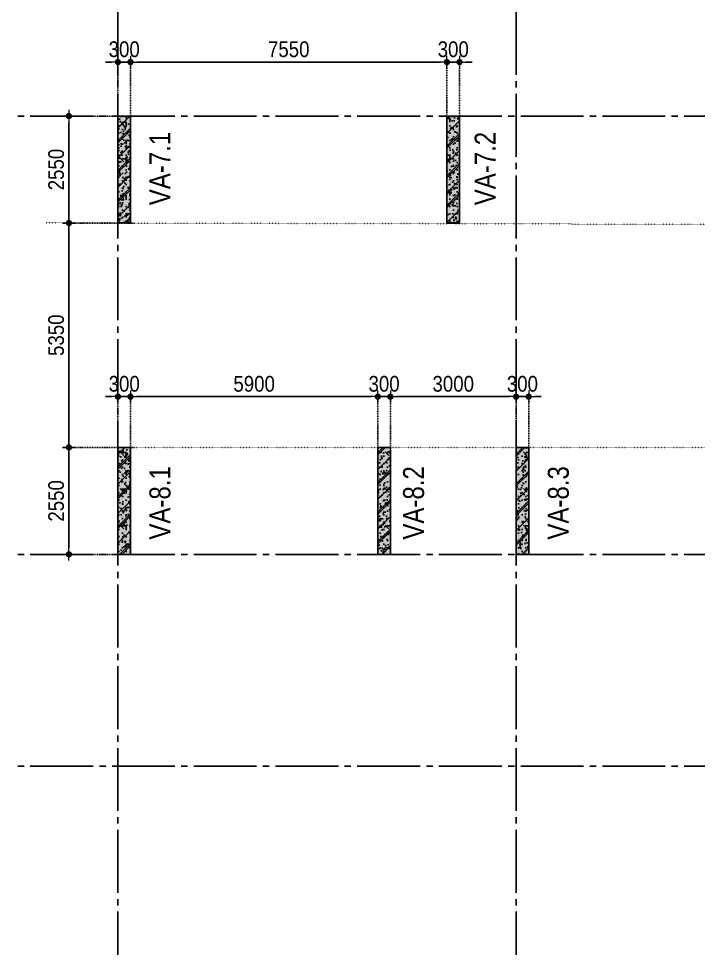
# Model space of a CAD drawing. Header units: millimetres. Extents: x -3973692 to -2843767, y 592734 to 838475.
# Drawn here: x -2922215 to -2905996, y 731186 to 753354 of the extents above; entities that cross this region are included whole.
import ezdxf
from ezdxf.enums import TextEntityAlignment as Align

# ---------------------------------------------------------------- set-up
doc = ezdxf.new("R2010")
doc.units = ezdxf.units.MM
doc.header["$MEASUREMENT"] = 0
doc.header["$PDMODE"] = 3
doc.header["$PDSIZE"] = -20
for name, pattern in [('CHG_XX_Luoi truc-Block A$0$MB_Luoi truc-150-TWA$0$Center101', [13, 10, -1, 1, -1]), ('DIVIDE2', [15.87499999999999, 6.349999999999998, -3.174999999999998, 0, -3.174999999999998, 0, -3.174999999999998]), ('DOT2', [0.125, 0, -0.125]), ('HIDDEN5', [2.8375, 1.25, -1.5875])]:
    doc.linetypes.add(name, pattern=pattern)
doc.layers.get('0').update_dxf_attribs({"lineweight": 9})
doc.layers.get('Defpoints').update_dxf_attribs({"color": 10, "lineweight": 0})
for name, color, linetype, lineweight in [("'S_General_Dim_1", 1, 'Continuous', 18), ("'S_General_Divide_3 Intermediate", 3, 'DIVIDE2', 40), ('CHG_XX_Cot_Block A-T8-15$0$DBAO', 3, 'Continuous', 13), ('TEXT', 7, 'Continuous', 15)]:
    doc.layers.add(name, color=color, linetype=linetype, lineweight=lineweight)
for name, color, linetype in [('CHG_XX_Cot_Block A-T8-15$0$mb_cot tang 14-17 twa$0$Concrete Hatch', 218, 'Continuous'), ('CHG_XX_Cot_Block A-T8-15$0$mb_cot tang 14-17 twa$0$Concrete Line', 6, 'Continuous'), ('CHG_XX_Cot_Block A-T8-15$0$mb_cot tang 14-17 twa$0$Concrete Solid', 216, 'Continuous'), ('CHG_XX_Luoi truc-Block A$0$MB_Luoi truc-150-TWA$0$Grid', 34, 'Continuous'), ('CHG_XX_Luoi truc-Block A$0$MB_Luoi truc-150-TWA$0$Grid Line', 251, 'CHG_XX_Luoi truc-Block A$0$MB_Luoi truc-150-TWA$0$Center101'), ('dim', 1, 'Continuous')]:
    doc.layers.add(name, color=color, linetype=linetype)
doc.styles.add('arial', font='arial.ttf', dxfattribs={"width": 0.85})
doc.styles.add('CHG_XX_Luoi truc-Block A$0$MB_Luoi truc-150-TWA$0$Grid A-F$0$VNI-HelveCB', font='')
doc.styles.add('TTP-HelCon', font='')
doc.styles.get('CHG_XX_Luoi truc-Block A$0$MB_Luoi truc-150-TWA$0$Grid A-F$0$VNI-HelveCB').set_extended_font_data('VNI-Helve-Condense', bold=True)
doc.styles.get('TTP-HelCon').set_extended_font_data('VNI-Helve-Condense')
doc.dimstyles.new('150', dxfattribs={"dimscale": 150, "dimtxt": 2.5, "dimasz": 1, "dimexe": 0, "dimexo": 0, "dimgap": 0.75, "dimtad": 1, "dimdec": 0, "dimzin": 9, "dimdsep": 46, "dimtxsty": 'arial', "dimblk1": 'DIMDOT', "dimblk2": 'DIMDOT', "dimsah": 1, "dimcen": 2, "dimdle": 3, "dimclre": 8, "dimclrt": 2, "dimadec": 0, "dimazin": 0, "dimtfac": 1, "dimtdec": 0, "dimtix": 1, "dimtmove": 2, "dimatfit": 3, "dimldrblk": 'DIMPIJL', "dimfxl": 1, "dimtvp": 1.8, "dimtolj": 1, "dimtzin": 0, "dimarcsym": 0})

# ---------------------------------------------------------------- blocks, each defined once
blk = doc.blocks.new('*U3016')
at = {"layer": 'CHG_XX_Luoi truc-Block A$0$MB_Luoi truc-150-TWA$0$Grid Line'}
blk.add_line((0, 0), (0, 467.0000000000001), dxfattribs=at)
at = {"layer": 'CHG_XX_Luoi truc-Block A$0$MB_Luoi truc-150-TWA$0$Grid', "lineweight": -2, "style": 'CHG_XX_Luoi truc-Block A$0$MB_Luoi truc-150-TWA$0$Grid A-F$0$VNI-HelveCB'}
for tag, p in [('GRIDSUB', (0, 476.0000000000001)), ('GRID', (0, -9))]:
    blk.add_attdef(tag, text='', height=5, dxfattribs=at).set_placement(p, align=Align.MIDDLE)
blk = doc.blocks.new('*U3014')
at = {"layer": 'CHG_XX_Luoi truc-Block A$0$MB_Luoi truc-150-TWA$0$Grid Line'}
blk.add_line((0, 0), (0, 404), dxfattribs=at)
at = {"layer": 'CHG_XX_Luoi truc-Block A$0$MB_Luoi truc-150-TWA$0$Grid', "lineweight": -2, "style": 'CHG_XX_Luoi truc-Block A$0$MB_Luoi truc-150-TWA$0$Grid A-F$0$VNI-HelveCB'}
for tag, p in [('GRIDSUB', (0, 413)), ('GRID', (0, -9))]:
    blk.add_attdef(tag, text='', height=5, dxfattribs=at).set_placement(p, align=Align.MIDDLE)
blk = doc.blocks.new('CHG_XX_Luoi truc-Block A')
at = {"layer": 'CHG_XX_Luoi truc-Block A$0$MB_Luoi truc-150-TWA$0$Grid', "xscale": 150, "yscale": 150, "zscale": 150}
for p in [(28650, 87440.67921933654), (38150, 87440.67921933654)]:
    blk.add_blockref('*U3016', p, dxfattribs=at)
at = {"layer": 'CHG_XX_Luoi truc-Block A$0$MB_Luoi truc-150-TWA$0$Grid', "xscale": -150, "yscale": 150, "zscale": 150, "rotation": 90}
for p in [(57309.50927037185, 141059.6356885452), (57309.50927037185, 130609.6356885452), (57309.50927037185, 125559.6356885452)]:
    blk.add_blockref('*U3014', p, dxfattribs=at)
blk = doc.blocks.new('*U3155')
at = {"layer": 'CHG_XX_Cot_Block A-T8-15$0$mb_cot tang 14-17 twa$0$Concrete Hatch'}
h = blk.add_hatch(dxfattribs=at)
h.set_pattern_fill('CONCRETE', color=256, scale=50, style=0, pattern_type=2)
h.set_pattern_definition([(45, (-400.0000000001164, -50.00000000000014), (-176.7766952966369, 176.7766952966369), []), (45, (-400.0000000001164, -1.4210854715202e-13), (-353.5533905932737, 353.5533905932738), []), (49.99999999999999, (-400.0000000001164, -50.00000000000014), (358.6300913003767, -31.37606749129755), [37.5, -412.5]), (355, (-400.0000000001164, -50.00000000000014), (-69.3756668065, 376.0960668500059), [30, -330]), (100.4514, (-370.1141600001165, -52.61467000000013), (289.2546908570108, 344.7197710304768), [31.870095, -350.571056]), (46.18420000000001, (-400.0000000001164, 49.99999999999986), (533.6205243128222, -82.75950716450905), [56.25, -618.75]), (96.6356, (-355.5316275001164, 43.10334649999984), (467.3313527743517, 487.0589354502209), [47.805144, -525.8565]), (351.1842, (-400.0000000001164, 49.99999999999986), (467.3309725668136, 487.0593004626623), [45, -495]), (21, (-350.0000000001164, 24.99999999999986), (298.4535260592309, -201.3094453326694), [37.5, -412.5]), (326.0000000000001, (-350.0000000001164, 24.99999999999986), (121.6576659607909, 362.5750225234265), [30, -330]), (71.4514, (-325.1288835001164, 8.224196999999862), (420.111314290745, 161.2652483549762), [31.870095, -350.571056]), (37.50000000000001, (-400.0000000001164, -50.00000000000014), (6.079927658645334, 166.4469269156558), [0, -326, 0, -335, 0, -331.25]), (7.499999999999999, (-400.0000000001164, -50.00000000000014), (131.5347687210743, 197.2058559411801), [0, -191, 0, -318.5, 0, -126.25]), (327.5, (-511.5000000001164, -50.00000000000014), (266.9112180862045, -11.2774358671899), [0, -125, 0, -390, 0, -517.5]), (317.5, (-561.5000000001164, -50.00000000000014), (291.5930846711931, 50.05249116615882), [0, -162.5, 0, -259, 0, -367.5]), (0, (-225.0000000001164, 124.9999999999999), (0, 875), [87.5, -787.5]), (0, (37.49999999988358, 299.9999999999999), (0, 875), [87.5, -787.5]), (0, (-137.5000000001164, 649.9999999999999), (0, 875), [87.5, -350, 87.5, -350]), (90, (-225.0000000001164, 124.9999999999999), (-875, 5.35782974626967e-14), [87.5, -787.5]), (90, (-137.5000000001164, 649.9999999999999), (-875, 5.35782974626967e-14), [87.5, -787.5]), (90, (124.9999999998836, 299.9999999999999), (-875, 5.35782974626967e-14), [87.5, -787.5]), (90, (299.9999999998836, 562.4999999999999), (-875, 5.35782974626967e-14), [87.5, -787.5]), (135, (-137.5000000001164, 124.9999999999999), (-875.016357447105, 8.881784197001252e-14), [123.76, -1113.7]), (135, (-50.00000000011642, 649.9999999999999), (-875.016357447105, 8.881784197001252e-14), [123.76, -1113.7]), (45, (37.49999999988358, 299.9999999999999), (8.881784197001252e-14, 875.016357447105), [123.76, -247.485, 123.76, -742.455]), (0, (-575.0000000001164, -50.00000000000014), (87.5, 87.5), [-175, 0])])
h.paths.add_polyline_path([(-1450.000000000116, 150), (-1450.000000000116, -150.0000000000001), (1100, -150.0000000000003), (1100, 150)])
at = {"layer": 'CHG_XX_Cot_Block A-T8-15$0$mb_cot tang 14-17 twa$0$Concrete Solid'}
blk.add_hatch(color=256, dxfattribs=at).paths.add_polyline_path([(-1450.000000000116, 150), (-1450.000000000116, -150.0000000000001), (1100, -150.0000000000003), (1100, 150)])
at = {"layer": 'CHG_XX_Cot_Block A-T8-15$0$mb_cot tang 14-17 twa$0$Concrete Line'}
blk.add_lwpolyline([(-1450.000000000116, 150), (-1450.000000000116, -150.0000000000001), (1100, -150.0000000000003), (1100, 150)], close=True, dxfattribs=at)
blk = doc.blocks.new('*U3154')
at = {"layer": 'CHG_XX_Cot_Block A-T8-15$0$mb_cot tang 14-17 twa$0$Concrete Hatch'}
h = blk.add_hatch(dxfattribs=at)
h.set_pattern_fill('CONCRETE', color=256, scale=50, style=0, pattern_type=2)
h.set_pattern_definition([(45, (-400.0000000001164, -249.9999999999998), (-176.7766952966369, 176.7766952966369), []), (45, (-400.0000000001164, -199.9999999999998), (-353.5533905932737, 353.5533905932738), []), (49.99999999999999, (-400.0000000001164, -249.9999999999998), (358.6300913003767, -31.37606749129755), [37.5, -412.5]), (355, (-400.0000000001164, -249.9999999999998), (-69.3756668065, 376.0960668500059), [30, -330]), (100.4514, (-370.1141600001165, -252.6146699999998), (289.2546908570108, 344.7197710304768), [31.870095, -350.571056]), (46.18420000000001, (-400.0000000001164, -149.9999999999998), (533.6205243128222, -82.75950716450905), [56.25, -618.75]), (96.6356, (-355.5316275001164, -156.8966534999998), (467.3313527743517, 487.0589354502209), [47.805144, -525.8565]), (351.1842, (-400.0000000001164, -149.9999999999998), (467.3309725668136, 487.0593004626623), [45, -495]), (21, (-350.0000000001164, -174.9999999999998), (298.4535260592309, -201.3094453326694), [37.5, -412.5]), (326.0000000000001, (-350.0000000001164, -174.9999999999998), (121.6576659607909, 362.5750225234265), [30, -330]), (71.4514, (-325.1288835001164, -191.7758029999998), (420.111314290745, 161.2652483549762), [31.870095, -350.571056]), (37.50000000000001, (-400.0000000001164, -249.9999999999998), (6.079927658645334, 166.4469269156558), [0, -326, 0, -335, 0, -331.25]), (7.499999999999999, (-400.0000000001164, -249.9999999999998), (131.5347687210743, 197.2058559411801), [0, -191, 0, -318.5, 0, -126.25]), (327.5, (-511.5000000001164, -249.9999999999998), (266.9112180862045, -11.2774358671899), [0, -125, 0, -390, 0, -517.5]), (317.5, (-561.5000000001164, -249.9999999999998), (291.5930846711931, 50.05249116615882), [0, -162.5, 0, -259, 0, -367.5]), (0, (-225.0000000001164, -74.99999999999976), (0, 875), [87.5, -787.5]), (0, (37.49999999988358, 100.0000000000002), (0, 875), [87.5, -787.5]), (0, (-137.5000000001164, 450.0000000000002), (0, 875), [87.5, -350, 87.5, -350]), (90, (-225.0000000001164, -74.99999999999976), (-875, 5.35782974626967e-14), [87.5, -787.5]), (90, (-137.5000000001164, 450.0000000000002), (-875, 5.35782974626967e-14), [87.5, -787.5]), (90, (124.9999999998836, 100.0000000000002), (-875, 5.35782974626967e-14), [87.5, -787.5]), (90, (299.9999999998836, 362.5000000000002), (-875, 5.35782974626967e-14), [87.5, -787.5]), (135, (-137.5000000001164, -74.99999999999976), (-875.016357447105, 8.881784197001252e-14), [123.76, -1113.7]), (135, (-50.00000000011642, 450.0000000000002), (-875.016357447105, 8.881784197001252e-14), [123.76, -1113.7]), (45, (37.49999999988358, 100.0000000000002), (8.881784197001252e-14, 875.016357447105), [123.76, -247.485, 123.76, -742.455]), (0, (-575.0000000001164, -249.9999999999998), (87.5, 87.5), [-175, 0])])
h.paths.add_polyline_path([(-1450.000000000116, 50.00000000000013), (-1450.000000000116, -249.9999999999999), (1100, -250), (1100, 50.00000000000013)])
at = {"layer": 'CHG_XX_Cot_Block A-T8-15$0$mb_cot tang 14-17 twa$0$Concrete Solid'}
blk.add_hatch(color=256, dxfattribs=at).paths.add_polyline_path([(-1450.000000000116, 50.00000000000013), (-1450.000000000116, -249.9999999999999), (1100, -250), (1100, 50.00000000000013)])
at = {"layer": 'CHG_XX_Cot_Block A-T8-15$0$mb_cot tang 14-17 twa$0$Concrete Line'}
blk.add_lwpolyline([(-1450.000000000116, 50.00000000000013), (-1450.000000000116, -249.9999999999999), (1100, -250), (1100, 50.00000000000013)], close=True, dxfattribs=at)
blk = doc.blocks.new('CHG_XX_Cot_Block A-T8-15')
at = {"layer": 'CHG_XX_Cot_Block A-T8-15$0$DBAO'}
blk.add_blockref('CHG_XX_Luoi truc-Block A', (8014952.261310224, 1085573.729690651), dxfattribs=at)
at = {"layer": 'CHG_XX_Cot_Block A-T8-15$0$mb_cot tang 14-17 twa$0$Concrete Line', "xscale": -1, "rotation": 90}
for name, p in [('*U3155', (8043752.261310224, 1225183.729690651)), ('*U3154', (8051502.261310332, 1225183.729690651)), ('*U3155', (8043752.261310224, 1217283.729690651)), ('*U3154', (8049852.261310224, 1217283.729690651)), ('*U3155', (8053252.261310224, 1217283.729690651))]:
    blk.add_blockref(name, p, dxfattribs=at)
blk = doc.blocks.new('DIMDOT')
for p, q in [((1, 0), (-1, 0)), ((0, -1), (0, 1))]:
    blk.add_line(p, q)
at = {"const_width": 0.5}
blk.add_lwpolyline([(-0.25, 0, 1), (0.25, 0, 1)], format="xyb", close=True, dxfattribs=at)
blk = doc.blocks.new('*D754')
at = {"layer": "'S_General_Dim_1", "color": 8, "linetype": 'HIDDEN5', "lineweight": -2, "transparency": 16777216}
for p, q in [((-2919445.198557197, 751030.6471381313), (-2921014.044271458, 751030.6471381313)), ((-2919445.198557197, 748480.6471404594), (-2921014.044271458, 748480.6471404594))]:
    blk.add_line(p, q, dxfattribs=at)
at = {"layer": "'S_General_Dim_1", "color": 0, "lineweight": -2, "transparency": 16777216}
blk.add_line((-2921014.044271458, 750880.6471381313), (-2921014.044271458, 748630.6471404594), dxfattribs=at)
at = {"layer": 'Defpoints', "color": 0, "transparency": 16777216}
for p in [(-2919445.198557197, 751030.6471381313), (-2921014.044271458, 748480.6471404594), (-2919445.198557197, 748480.6471404594)]:
    blk.add_point(p, dxfattribs=at)
at = {"layer": "'S_General_Dim_1", "color": 0, "lineweight": -2, "transparency": 16777216, "xscale": 150, "yscale": 150, "zscale": 150}
for p, rotation in [((-2921014.044271458, 751030.6471381313), 90), ((-2921014.044271458, 748480.6471404594), 270)]:
    blk.add_blockref('DIMDOT', p, dxfattribs=dict(at, rotation=rotation))
at = {"layer": "'S_General_Dim_1", "color": 2, "transparency": 16777216, "insert": (-2921318.009141853, 749755.6471392962), "char_height": 375, "attachment_point": 5, "rotation": 90, "style": 'arial'}
blk.add_mtext('\\A1;2550', dxfattribs=at)
blk = doc.blocks.new('DIMPIJL')
at = {"linetype": 'ByBlock'}
blk.add_solid([(-2.5, 0.4166666666666686), (-2.5, -0.4166666666666686), (0, 0)], dxfattribs=at)
blk = doc.blocks.new('*D755')
at = {"layer": "'S_General_Dim_1", "color": 8, "linetype": 'HIDDEN5', "lineweight": -2, "transparency": 16777216}
for p, q in [((-2919445.198557197, 748480.6471404594), (-2921014.04427146, 748480.6471404594)), ((-2919445.198556937, 743130.647135208), (-2921014.04427146, 743130.647135208))]:
    blk.add_line(p, q, dxfattribs=at)
at = {"layer": "'S_General_Dim_1", "color": 0, "lineweight": -2, "transparency": 16777216}
blk.add_line((-2921014.04427146, 748330.6471404594), (-2921014.04427146, 743280.647135208), dxfattribs=at)
at = {"layer": 'Defpoints', "color": 0, "transparency": 16777216}
for p in [(-2919445.198557197, 748480.6471404594), (-2921014.04427146, 743130.647135208), (-2919445.198556937, 743130.647135208)]:
    blk.add_point(p, dxfattribs=at)
at = {"layer": "'S_General_Dim_1", "color": 0, "lineweight": -2, "transparency": 16777216, "xscale": 150, "yscale": 150, "zscale": 150}
for p, rotation in [((-2921014.04427146, 748480.6471404594), 90), ((-2921014.04427146, 743130.647135208), 270)]:
    blk.add_blockref('DIMDOT', p, dxfattribs=dict(at, rotation=rotation))
at = {"layer": "'S_General_Dim_1", "color": 2, "transparency": 16777216, "insert": (-2921318.1370409, 745805.6471378345), "char_height": 375, "attachment_point": 5, "rotation": 90, "style": 'arial'}
blk.add_mtext('\\A1;5350', dxfattribs=at)
blk = doc.blocks.new('*D756')
at = {"layer": "'S_General_Dim_1", "color": 8, "linetype": 'HIDDEN5', "lineweight": -2, "transparency": 16777216}
for p, q in [((-2919445.198556937, 743130.647135208), (-2921014.044271462, 743130.647135208)), ((-2919445.198556937, 740580.647135208), (-2921014.044271462, 740580.647135208))]:
    blk.add_line(p, q, dxfattribs=at)
at = {"layer": "'S_General_Dim_1", "color": 0, "lineweight": -2, "transparency": 16777216}
blk.add_line((-2921014.044271462, 742980.647135208), (-2921014.044271462, 740730.647135208), dxfattribs=at)
at = {"layer": 'Defpoints', "color": 0, "transparency": 16777216}
for p in [(-2919445.198556937, 743130.647135208), (-2921014.044271462, 740580.647135208), (-2919445.198556937, 740580.647135208)]:
    blk.add_point(p, dxfattribs=at)
at = {"layer": "'S_General_Dim_1", "color": 0, "lineweight": -2, "transparency": 16777216, "xscale": 150, "yscale": 150, "zscale": 150}
for p, rotation in [((-2921014.044271462, 743130.647135208), 90), ((-2921014.044271462, 740580.647135208), 270)]:
    blk.add_blockref('DIMDOT', p, dxfattribs=dict(at, rotation=rotation))
at = {"layer": "'S_General_Dim_1", "color": 2, "transparency": 16777216, "insert": (-2921318.009141857, 741855.6471352088), "char_height": 375, "attachment_point": 5, "rotation": 90, "style": 'arial'}
blk.add_mtext('\\A1;2550', dxfattribs=at)
blk = doc.blocks.new('*D757')
at = {"layer": "'S_General_Dim_1", "color": 0, "lineweight": -2, "transparency": 16777216}
for p, q in [((-2919995.198556936, 752317.6736616188), (-2920145.198556936, 752317.6736616188)), ((-2919845.198556936, 752317.6736616188), (-2919545.198556936, 752317.6736616188)), ((-2919395.198556936, 752317.6736616188), (-2919245.198556936, 752317.6736616188))]:
    blk.add_line(p, q, dxfattribs=at)
at = {"layer": "'S_General_Dim_1", "color": 8, "linetype": 'HIDDEN5', "lineweight": -2, "transparency": 16777216}
for p, q in [((-2919845.198556936, 751030.6471404592), (-2919845.198556936, 752317.6736616188)), ((-2919545.198556936, 751030.6471381313), (-2919545.198556936, 752317.6736616188))]:
    blk.add_line(p, q, dxfattribs=at)
at = {"layer": 'Defpoints', "color": 0, "transparency": 16777216}
for p in [(-2919545.198556936, 752317.6736616188), (-2919845.198556936, 751030.6471404592), (-2919545.198556936, 751030.6471381313)]:
    blk.add_point(p, dxfattribs=at)
at = {"layer": "'S_General_Dim_1", "color": 0, "lineweight": -2, "transparency": 16777216, "xscale": 150, "yscale": 150, "zscale": 150}
blk.add_blockref('DIMDOT', (-2919845.198556936, 752317.6736616188), dxfattribs=at)
at = {"layer": "'S_General_Dim_1", "color": 0, "lineweight": -2, "transparency": 16777216, "xscale": 150, "yscale": 150, "zscale": 150, "rotation": 180}
blk.add_blockref('DIMDOT', (-2919545.198556936, 752317.6736616188), dxfattribs=at)
at = {"layer": "'S_General_Dim_1", "color": 2, "transparency": 16777216, "insert": (-2919695.198556936, 752621.7664310595), "char_height": 375, "attachment_point": 5, "style": 'arial'}
blk.add_mtext('\\A1;300', dxfattribs=at)
blk = doc.blocks.new('*D758')
at = {"layer": "'S_General_Dim_1", "color": 8, "linetype": 'HIDDEN5', "lineweight": -2, "transparency": 16777216}
for p, q in [((-2919545.198556936, 751030.6471381313), (-2919545.198556936, 752317.6736616188)), ((-2911995.198556829, 751031.0114495863), (-2911995.198556829, 752317.6736616188))]:
    blk.add_line(p, q, dxfattribs=at)
at = {"layer": "'S_General_Dim_1", "color": 0, "lineweight": -2, "transparency": 16777216}
blk.add_line((-2919395.198556936, 752317.6736616188), (-2912145.198556829, 752317.6736616188), dxfattribs=at)
at = {"layer": 'Defpoints', "color": 0, "transparency": 16777216}
for p in [(-2911995.198556829, 752317.6736616188), (-2919545.198556936, 751030.6471381313), (-2911995.198556829, 751031.0114495863)]:
    blk.add_point(p, dxfattribs=at)
at = {"layer": "'S_General_Dim_1", "color": 0, "lineweight": -2, "transparency": 16777216, "xscale": 150, "yscale": 150, "zscale": 150, "rotation": 180}
blk.add_blockref('DIMDOT', (-2919545.198556936, 752317.6736616188), dxfattribs=at)
at = {"layer": "'S_General_Dim_1", "color": 0, "lineweight": -2, "transparency": 16777216, "xscale": 150, "yscale": 150, "zscale": 150}
blk.add_blockref('DIMDOT', (-2911995.198556829, 752317.6736616188), dxfattribs=at)
at = {"layer": "'S_General_Dim_1", "color": 2, "transparency": 16777216, "insert": (-2915770.198556883, 752621.6385320144), "char_height": 375, "attachment_point": 5, "style": 'arial'}
blk.add_mtext('\\A1;7550', dxfattribs=at)
blk = doc.blocks.new('*D759')
at = {"layer": "'S_General_Dim_1", "color": 0, "lineweight": -2, "transparency": 16777216}
for p, q in [((-2912145.198556829, 752317.6736616188), (-2912295.198556829, 752317.6736616188)), ((-2911995.198556829, 752317.6736616188), (-2911695.198556829, 752317.6736616188)), ((-2911545.198556829, 752317.6736616188), (-2911395.198556829, 752317.6736616188))]:
    blk.add_line(p, q, dxfattribs=at)
at = {"layer": "'S_General_Dim_1", "color": 8, "linetype": 'HIDDEN5', "lineweight": -2, "transparency": 16777216}
for p, q in [((-2911995.198556829, 751031.0114495863), (-2911995.198556829, 752317.6736616188)), ((-2911695.198556829, 751030.6471381313), (-2911695.198556829, 752317.6736616188))]:
    blk.add_line(p, q, dxfattribs=at)
at = {"layer": 'Defpoints', "color": 0, "transparency": 16777216}
for p in [(-2911695.198556829, 752317.6736616188), (-2911995.198556829, 751031.0114495863), (-2911695.198556829, 751030.6471381313)]:
    blk.add_point(p, dxfattribs=at)
at = {"layer": "'S_General_Dim_1", "color": 0, "lineweight": -2, "transparency": 16777216, "xscale": 150, "yscale": 150, "zscale": 150}
blk.add_blockref('DIMDOT', (-2911995.198556829, 752317.6736616188), dxfattribs=at)
at = {"layer": "'S_General_Dim_1", "color": 0, "lineweight": -2, "transparency": 16777216, "xscale": 150, "yscale": 150, "zscale": 150, "rotation": 180}
blk.add_blockref('DIMDOT', (-2911695.198556829, 752317.6736616188), dxfattribs=at)
at = {"layer": "'S_General_Dim_1", "color": 2, "transparency": 16777216, "insert": (-2911845.198556829, 752621.7664310595), "char_height": 375, "attachment_point": 5, "style": 'arial'}
blk.add_mtext('\\A1;300', dxfattribs=at)
blk = doc.blocks.new('*D764')
at = {"layer": "'S_General_Dim_1", "color": 0, "lineweight": -2, "transparency": 16777216}
for p, q in [((-2919995.198556936, 744340.5080203179), (-2920145.198556936, 744340.5080203179)), ((-2919845.198556936, 744340.5080203179), (-2919545.198556936, 744340.5080203179)), ((-2919395.198556936, 744340.5080203179), (-2919245.198556936, 744340.5080203179))]:
    blk.add_line(p, q, dxfattribs=at)
at = {"layer": "'S_General_Dim_1", "color": 8, "linetype": 'HIDDEN5', "lineweight": -2, "transparency": 16777216}
for p, q in [((-2919845.198556936, 743130.647135208), (-2919845.198556936, 744340.5080203179)), ((-2919545.198556936, 743130.6471352078), (-2919545.198556936, 744340.5080203179))]:
    blk.add_line(p, q, dxfattribs=at)
at = {"layer": 'Defpoints', "color": 0, "transparency": 16777216}
for p in [(-2919545.198556936, 744340.5080203179), (-2919845.198556936, 743130.647135208), (-2919545.198556936, 743130.6471352078)]:
    blk.add_point(p, dxfattribs=at)
at = {"layer": "'S_General_Dim_1", "color": 0, "lineweight": -2, "transparency": 16777216, "xscale": 150, "yscale": 150, "zscale": 150}
blk.add_blockref('DIMDOT', (-2919845.198556936, 744340.5080203179), dxfattribs=at)
at = {"layer": "'S_General_Dim_1", "color": 0, "lineweight": -2, "transparency": 16777216, "xscale": 150, "yscale": 150, "zscale": 150, "rotation": 180}
blk.add_blockref('DIMDOT', (-2919545.198556936, 744340.5080203179), dxfattribs=at)
at = {"layer": "'S_General_Dim_1", "color": 2, "transparency": 16777216, "insert": (-2919695.198556936, 744644.6007897585), "char_height": 375, "attachment_point": 5, "style": 'arial'}
blk.add_mtext('\\A1;300', dxfattribs=at)
blk = doc.blocks.new('*D765')
at = {"layer": "'S_General_Dim_1", "color": 8, "linetype": 'HIDDEN5', "lineweight": -2, "transparency": 16777216}
for p, q in [((-2919545.198556936, 743130.6471352078), (-2919545.198556936, 744340.5080203179)), ((-2913645.198556936, 743130.6471351439), (-2913645.198556936, 744340.5080203179))]:
    blk.add_line(p, q, dxfattribs=at)
at = {"layer": "'S_General_Dim_1", "color": 0, "lineweight": -2, "transparency": 16777216}
blk.add_line((-2919395.198556936, 744340.5080203179), (-2913795.198556936, 744340.5080203179), dxfattribs=at)
at = {"layer": 'Defpoints', "color": 0, "transparency": 16777216}
for p in [(-2913645.198556936, 744340.5080203179), (-2919545.198556936, 743130.6471352078), (-2913645.198556936, 743130.6471351439)]:
    blk.add_point(p, dxfattribs=at)
at = {"layer": "'S_General_Dim_1", "color": 0, "lineweight": -2, "transparency": 16777216, "xscale": 150, "yscale": 150, "zscale": 150, "rotation": 180}
blk.add_blockref('DIMDOT', (-2919545.198556936, 744340.5080203179), dxfattribs=at)
at = {"layer": "'S_General_Dim_1", "color": 0, "lineweight": -2, "transparency": 16777216, "xscale": 150, "yscale": 150, "zscale": 150}
blk.add_blockref('DIMDOT', (-2913645.198556936, 744340.5080203179), dxfattribs=at)
at = {"layer": "'S_General_Dim_1", "color": 2, "transparency": 16777216, "insert": (-2916595.198556936, 744644.4728907135), "char_height": 375, "attachment_point": 5, "style": 'arial'}
blk.add_mtext('\\A1;5900', dxfattribs=at)
blk = doc.blocks.new('*D766')
at = {"layer": "'S_General_Dim_1", "color": 0, "lineweight": -2, "transparency": 16777216}
for p, q in [((-2913795.198556936, 744340.5080203179), (-2913945.198556936, 744340.5080203179)), ((-2913645.198556936, 744340.5080203179), (-2913345.198556829, 744340.5080203179)), ((-2913195.198556829, 744340.5080203179), (-2913045.198556829, 744340.5080203179))]:
    blk.add_line(p, q, dxfattribs=at)
at = {"layer": "'S_General_Dim_1", "color": 8, "linetype": 'HIDDEN5', "lineweight": -2, "transparency": 16777216}
for p, q in [((-2913645.198556936, 743130.6471351439), (-2913645.198556936, 744340.5080203179)), ((-2913345.198556829, 743130.6471351439), (-2913345.198556829, 744340.5080203179))]:
    blk.add_line(p, q, dxfattribs=at)
at = {"layer": 'Defpoints', "color": 0, "transparency": 16777216}
for p in [(-2913345.198556829, 744340.5080203179), (-2913645.198556936, 743130.6471351439), (-2913345.198556829, 743130.6471351439)]:
    blk.add_point(p, dxfattribs=at)
at = {"layer": "'S_General_Dim_1", "color": 0, "lineweight": -2, "transparency": 16777216, "xscale": 150, "yscale": 150, "zscale": 150}
blk.add_blockref('DIMDOT', (-2913645.198556936, 744340.5080203179), dxfattribs=at)
at = {"layer": "'S_General_Dim_1", "color": 0, "lineweight": -2, "transparency": 16777216, "xscale": 150, "yscale": 150, "zscale": 150, "rotation": 180}
blk.add_blockref('DIMDOT', (-2913345.198556829, 744340.5080203179), dxfattribs=at)
at = {"layer": "'S_General_Dim_1", "color": 2, "transparency": 16777216, "insert": (-2913495.198556883, 744644.6007897585), "char_height": 375, "attachment_point": 5, "style": 'arial'}
blk.add_mtext('\\A1;300', dxfattribs=at)
blk = doc.blocks.new('*D767')
at = {"layer": "'S_General_Dim_1", "color": 8, "linetype": 'HIDDEN5', "lineweight": -2, "transparency": 16777216}
for p, q in [((-2913345.198556829, 743130.6471351439), (-2913345.198556829, 744340.5080203179)), ((-2910345.198556936, 743130.8022303071), (-2910345.198556936, 744340.5080203179))]:
    blk.add_line(p, q, dxfattribs=at)
at = {"layer": "'S_General_Dim_1", "color": 0, "lineweight": -2, "transparency": 16777216}
blk.add_line((-2913195.198556829, 744340.5080203179), (-2910495.198556936, 744340.5080203179), dxfattribs=at)
at = {"layer": 'Defpoints', "color": 0, "transparency": 16777216}
for p in [(-2910345.198556936, 744340.5080203179), (-2913345.198556829, 743130.6471351439), (-2910345.198556936, 743130.8022303071)]:
    blk.add_point(p, dxfattribs=at)
at = {"layer": "'S_General_Dim_1", "color": 0, "lineweight": -2, "transparency": 16777216, "xscale": 150, "yscale": 150, "zscale": 150, "rotation": 180}
blk.add_blockref('DIMDOT', (-2913345.198556829, 744340.5080203179), dxfattribs=at)
at = {"layer": "'S_General_Dim_1", "color": 0, "lineweight": -2, "transparency": 16777216, "xscale": 150, "yscale": 150, "zscale": 150}
blk.add_blockref('DIMDOT', (-2910345.198556936, 744340.5080203179), dxfattribs=at)
at = {"layer": "'S_General_Dim_1", "color": 2, "transparency": 16777216, "insert": (-2911845.198556883, 744644.6007897585), "char_height": 375, "attachment_point": 5, "style": 'arial'}
blk.add_mtext('\\A1;3000', dxfattribs=at)
blk = doc.blocks.new('*D768')
at = {"layer": "'S_General_Dim_1", "color": 0, "lineweight": -2, "transparency": 16777216}
for p, q in [((-2910495.198556936, 744340.5080203179), (-2910645.198556936, 744340.5080203179)), ((-2910345.198556936, 744340.5080203179), (-2910045.198556936, 744340.5080203179)), ((-2909895.198556936, 744340.5080203179), (-2909745.198556936, 744340.5080203179))]:
    blk.add_line(p, q, dxfattribs=at)
at = {"layer": "'S_General_Dim_1", "color": 8, "linetype": 'HIDDEN5', "lineweight": -2, "transparency": 16777216}
for p, q in [((-2910345.198556936, 743130.8022303071), (-2910345.198556936, 744340.5080203179)), ((-2910045.198556936, 743130.7402881751), (-2910045.198556936, 744340.5080203179))]:
    blk.add_line(p, q, dxfattribs=at)
at = {"layer": 'Defpoints', "color": 0, "transparency": 16777216}
for p in [(-2910045.198556936, 744340.5080203179), (-2910345.198556936, 743130.8022303071), (-2910045.198556936, 743130.7402881751)]:
    blk.add_point(p, dxfattribs=at)
at = {"layer": "'S_General_Dim_1", "color": 0, "lineweight": -2, "transparency": 16777216, "xscale": 150, "yscale": 150, "zscale": 150}
blk.add_blockref('DIMDOT', (-2910345.198556936, 744340.5080203179), dxfattribs=at)
at = {"layer": "'S_General_Dim_1", "color": 0, "lineweight": -2, "transparency": 16777216, "xscale": 150, "yscale": 150, "zscale": 150, "rotation": 180}
blk.add_blockref('DIMDOT', (-2910045.198556936, 744340.5080203179), dxfattribs=at)
at = {"layer": "'S_General_Dim_1", "color": 2, "transparency": 16777216, "insert": (-2910195.198556936, 744644.6007897585), "char_height": 375, "attachment_point": 5, "style": 'arial'}
blk.add_mtext('\\A1;300', dxfattribs=at)
blk = doc.blocks.new('a')
at = {"layer": 'TEXT', "color": 3, "style": 'TTP-HelCon'}
for s, p in [('VA-7.1', (29902.09709430858, -13317.10082885297)), ('VA-7.2', (37660.79959430918, -13317.10082885297)), ('VA-8.1', (29902.09709430858, -21289.12132885307)), ('VA-8.2', (35953.8000943088, -21289.12132885307)), ('VA-8.3', (39406.12659430876, -21289.12132885307))]:
    blk.add_text(s, height=500, rotation=90, dxfattribs=at).set_placement(p)

msp = doc.modelspace()

# ---------------------------------------------------------------- linework, layer by layer
at = {"layer": 'dim', "linetype": 'DOT2', "ltscale": 10}
for p, q in [((-2921560.096309186, 748485.4211757301), (-2903795.198258327, 748445.3198281362)), ((-2919445.198556936, 743130.647135208), (-2903795.198258067, 743130.8022249913))]:
    msp.add_line(p, q, dxfattribs=at)

# ---------------------------------------------------------------- block references
at = {"layer": "'S_General_Divide_3 Intermediate"}
msp.add_blockref('CHG_XX_Cot_Block A-T8-15', (-10963447.45986716, -475602.7182410646), dxfattribs=at)
at = {"layer": 'TEXT'}
msp.add_blockref('a', (-2948495.198556936, 762221.0114495861), dxfattribs=at)

# ---------------------------------------------------------------- dimensions: what is measured, and where the dimension line sits
at = {"layer": "'S_General_Dim_1"}
for base, p1, p2, picture, middle in [((-2919545.198556936, 752317.6736616188), (-2919845.198556936, 751030.6471404592), (-2919545.198556936, 751030.6471381313), '*D757', (-2919695.198556936, 752621.7664310595)), ((-2911995.198556829, 752317.6736616188), (-2919545.198556936, 751030.6471381313), (-2911995.198556829, 751031.0114495863), '*D758', (-2915770.198556883, 752621.6385320144)), ((-2911695.198556829, 752317.6736616188), (-2911995.198556829, 751031.0114495863), (-2911695.198556829, 751030.6471381313), '*D759', (-2911845.198556829, 752621.7664310595)), ((-2919545.198556936, 744340.5080203179), (-2919845.198556936, 743130.647135208), (-2919545.198556936, 743130.6471352078), '*D764', (-2919695.198556936, 744644.6007897585)), ((-2913645.198556936, 744340.5080203179), (-2919545.198556936, 743130.6471352078), (-2913645.198556936, 743130.6471351439), '*D765', (-2916595.198556936, 744644.4728907135)), ((-2913345.198556829, 744340.5080203179), (-2913645.198556936, 743130.6471351439), (-2913345.198556829, 743130.6471351439), '*D766', (-2913495.198556883, 744644.6007897585)), ((-2910345.198556936, 744340.5080203179), (-2913345.198556829, 743130.6471351439), (-2910345.198556936, 743130.8022303071), '*D767', (-2911845.198556883, 744644.6007897585)), ((-2910045.198556936, 744340.5080203179), (-2910345.198556936, 743130.8022303071), (-2910045.198556936, 743130.7402881751), '*D768', (-2910195.198556936, 744644.6007897585))]:
    dim = msp.add_linear_dim(base=base, p1=p1, p2=p2, dimstyle='150', dxfattribs=at)
    dim.commit()
    dim.dimension.update_dxf_attribs({"geometry": picture, "text_midpoint": middle})
for base, p1, p2, picture, middle in [((-2921014.044271458, 748480.6471404594), (-2919445.198557196, 751030.6471381311), (-2919445.198557196, 748480.6471404592), '*D754', (-2921318.009141853, 749755.6471392962)), ((-2921014.04427146, 743130.647135208), (-2919445.198557196, 748480.6471404592), (-2919445.198556936, 743130.6471352078), '*D755', (-2921318.1370409, 745805.6471378345)), ((-2921014.044271462, 740580.647135208), (-2919445.198556936, 743130.6471352078), (-2919445.198556936, 740580.6471352078), '*D756', (-2921318.009141857, 741855.6471352088))]:
    dim = msp.add_linear_dim(base=base, p1=p1, p2=p2, angle=90, dimstyle='150', dxfattribs=at)
    dim.commit()
    dim.dimension.update_dxf_attribs({"geometry": picture, "text_midpoint": middle})

doc.saveas('drawing.dxf')
